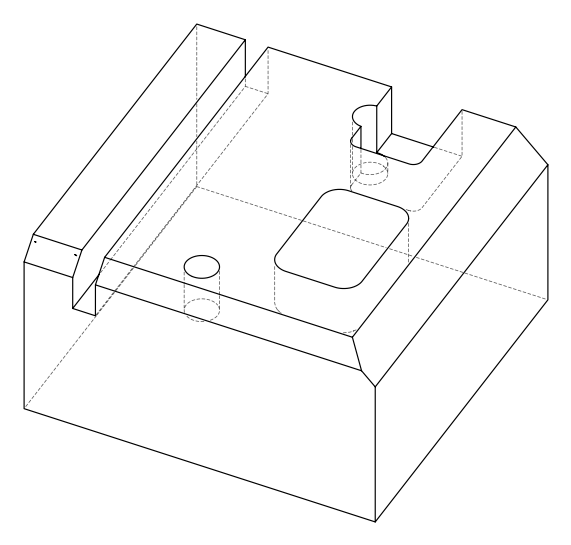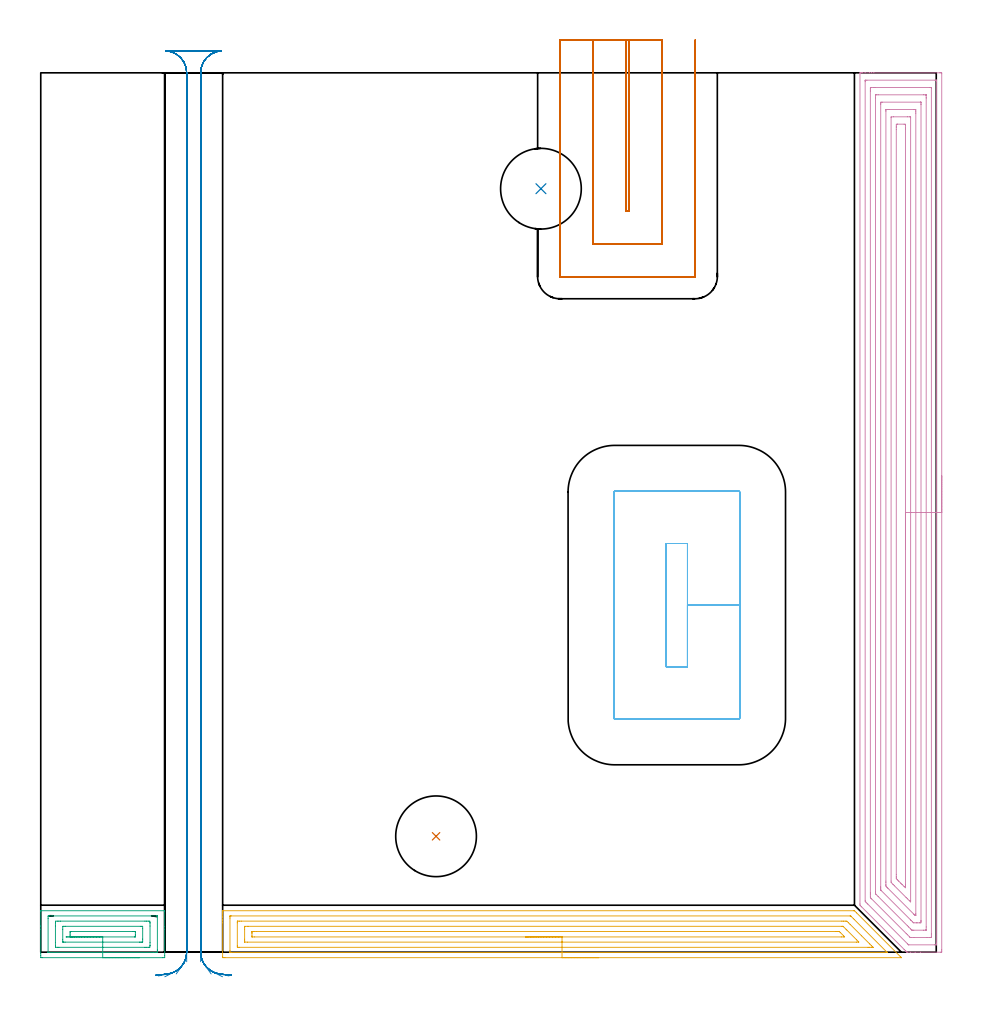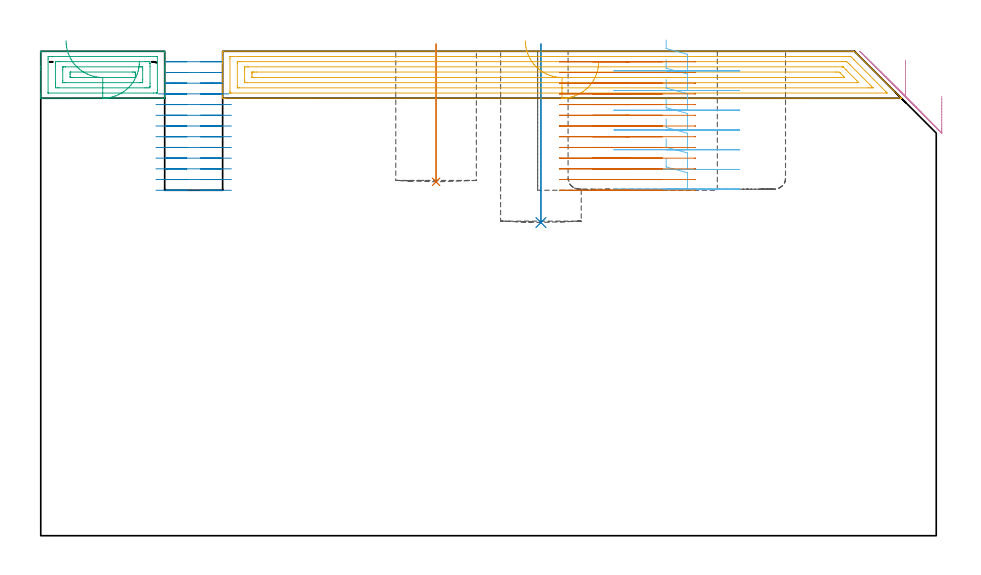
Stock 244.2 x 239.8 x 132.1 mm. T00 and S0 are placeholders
(PLAN: 8 operations, 3 tool changes, 56.5 min)
(1 INDEXABLE_INSERT_DRILL_BLIND_HOLE_FROM_SOLID | STEP1POCKET | NXT0302_015 | 0.15 min | 13427 mm3)
(2 INDEXABLE_INSERT_DRILL_BLIND_HOLE_FROM_SOLID_1 | STEP1POCKET_1 | NXT0302_015 | 0.2 min | 17644 mm3)
(3 AREA_MILL | FG_CHAMFER_SURFACE | UGT0205_001 | 1.59 min | 3324 mm3)
(4 AREA_MILL_1 | FG_CHAMFER_SURFACE_1 | UGT0205_001 | 15.52 min | 59625 mm3)
(5 AREA_MILL_2 | FG_CHAMFER_SURFACE_2 | UGT0205_001 | 7.4 min | 14925 mm3)
(6 MILL_RECTANGULAR_POCKET | POCKET_RECTANGULAR_STRAIGHT | NXT0201_007 | Follow Part, ap 6.25, ae 75% | 4.94 min | 188423 mm3)
(7 MILL_SLOT | SLOT_PARTIAL_RECTANGULAR | NXT0201_011 | Follow Part, ap 3, ae 75% | 12.63 min | 105868 mm3)
(8 MILL_RECTANGULAR_SLOT | SLOT_RECTANGULAR | NXT0201_011 | Follow Part, ap 3, ae 75% | 14.07 min | 142607 mm3)
(TOOL NXT0302_015 | Index. Insert Drill 22mm [880-D2200L25-03] | D22 PA176 FL66 Z2)
(TOOL UGT0205_001 | Chamfer Mill 20 x 3 x 45 deg. | D20 FL50 Z2)
(TOOL NXT0201_007 | ENDMILL 25mm [R216.25-25050GCK54P 1620] | D25 R3 FL54 Z5)
(TOOL NXT0201_011 | ENDMILL 12mm [2P460-1200-NA 1630] | D12 FL38 Z6)
(OP 1 INDEXABLE_INSERT_DRILL_BLIND_HOLE_FROM_SOLID)
G17 G21 G94 G90
T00 M6
G54
G17 G0 G90 X107.8 Y31.6 S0 M3
G43 Z142.1 H1
G94 G81 G98 Z96.5 F250. R134.1
G80
M5
M2
(OP 2 INDEXABLE_INSERT_DRILL_BLIND_HOLE_FROM_SOLID_1)
G17 G21 G94 G90
T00 M6
G54
G17 G0 G90 X136.4 Y208.2 S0 M3
G43 Z142.1 H1
G94 G81 G98 Z85.4 F250. R134.1
G80
M5
M2
(OP 3 AREA_MILL)
G17 G21 G94 G90
T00 M6
G54
G17 G0 G90 X26.9 Y-1.5 S1061 M3
G43 Z142.1 H0
Z129.3
G94 G1 X26.862 Z128.429 F250.
X26.748 Z127.564
X26.559 Z126.712
X26.297 Z125.88
X25.963 Z125.074
X25.56 Z124.3
X25.092 Z123.564
X24.56 Z122.872
X23.971 Z122.229
X23.328 Z121.64
X22.636 Z121.109
X21.9 Z120.64
X21.126 Z120.237
X20.32 Z119.903
X19.488 Z119.641
X18.636 Z119.452
X17.772 Z119.338
X16.9 Z119.3
X0.512 Y-1.499 Z119.301
X0.006 Y-1.491 Z119.305
X0.002 Y-1.413 Z119.383
X0.001 Y-0.899 Z119.897
X0. Y-0.383 Z120.413
Y6.238 Z127.032
Y6.99 Z127.789
Y7.13 Z127.928
Y11.112 Z131.91
X0.007 Y11.278 Z132.072
X0.01 Y11.296 Z132.09
X0.07 Y11.3 Z132.1
X33.73
X33.79 Y11.296 Z132.09
X33.793 Y11.278 Z132.072
X33.8 Y11.111 Z131.909
Y6.99 Z127.789
Y6.238 Z127.032
Y-0.899 Z119.897
X33.798 Y-1.413 Z119.383
X33.794 Y-1.491 Z119.305
X33.288 Y-1.5 Z119.3
X16.9
Y-0.086 Z120.714
X2.206 Y-0.085 Z120.715
X2.049 Y-0.081 Z120.719
X2.011 Y-0.079 Z120.721
X2.007 Y-0.071 Z120.729
X2.003 Y-0.047 Z120.753
X2.001 Y-0.007 Z120.793
Y9.2 Z130.
X2.008 Y9.807 Z130.607
X2.01 Y9.872 Z130.672
X2.128 Y9.88 Z130.68
X2.207 Y9.884 Z130.684
X2.284 Y9.885 Z130.685
X3.092 Y9.886 Z130.686
X31.594 Y9.885 Z130.685
X31.75 Y9.881 Z130.681
X31.789 Y9.879 Z130.679
X31.793 Y9.871 Z130.671
X31.797 Y9.848 Z130.648
X31.799 Y9.807 Z130.607
Y0.6 Z121.4
X31.792 Y-0.007 Z120.793
X31.79 Y-0.072 Z120.728
X31.672 Y-0.08 Z120.72
X31.593 Y-0.084 Z120.716
X31.516 Y-0.085 Z120.715
X30.709 Y-0.086 Z120.714
X16.9
Y1.329 Z122.129
X4.942
X4.499 Y1.331 Z122.131
X4.056 Y1.336 Z122.136
X4.007 Y1.778 Z122.578
X4.002 Y1.831 Z122.631
X4. Y2.67 Z123.47
Y7.186 Z127.986
X4.003 Y8.022 Z128.822
X4.005 Y8.074 Z128.874
X4.056 Y8.464 Z129.264
X4.499 Y8.468 Z129.268
X4.942 Y8.47 Z129.27
X5.382 Y8.471 Z129.271
X28.413
X28.858
X29.301 Y8.469 Z129.269
X29.744 Y8.464 Z129.264
X29.793 Y8.022 Z128.822
X29.798 Y7.969 Z128.769
X29.8 Y7.13 Z127.93
Y2.614 Z123.414
X29.797 Y1.778 Z122.578
X29.795 Y1.726 Z122.526
X29.744 Y1.336 Z122.136
X29.301 Y1.331 Z122.131
X28.858 Y1.329 Z122.129
X28.418
X16.9
Y2.743 Z123.543
X6.641
X6.28 Y2.745 Z123.545
X6.099 Y2.747 Z123.547
X6.018 Y2.749 Z123.549
X6.01 Y2.809 Z123.609
X6.001 Y3.387 Z124.187
Y6.238 Z127.038
X6.005 Y6.951 Z127.751
X6.012 Y7.05 Z127.85
X6.104 Y7.052 Z127.852
X6.307 Y7.055 Z127.855
X6.713 Y7.057 Z127.857
X6.786
X27.16
X27.52 Y7.055 Z127.855
X27.701 Y7.053 Z127.853
X27.782 Y7.05 Z127.85
X27.79 Y6.991 Z127.791
X27.799 Y6.413 Z127.213
Y3.562 Z124.362
X27.795 Y2.849 Z123.649
X27.789 Y2.75 Z123.55
X27.697 Y2.747 Z123.547
X27.493 Y2.745 Z123.545
X27.087 Y2.743 Z123.543
X27.014
X16.9
Y4.157 Z124.957
X8.78
X8.485 Y4.158 Z124.958
X8.19 Y4.163 Z124.963
X8.01 Y4.168 Z124.968
X8.005 Y4.291 Z125.091
X8.002 Y4.454 Z125.254
X8. Y4.942 Z125.742
X8.004 Y5.346 Z126.146
X8.01 Y5.589 Z126.389
X8.022 Y5.636 Z126.436
X8.092 Y5.64 Z126.44
X8.191 Y5.642 Z126.442
X25.021 Y5.643 Z126.443
X25.315 Y5.642 Z126.442
X25.61 Y5.637 Z126.437
X25.79 Y5.632 Z126.432
X25.795 Y5.509 Z126.309
X25.799 Y5.346 Z126.146
X25.8 Y4.858 Z125.658
X25.796 Y4.454 Z125.254
X25.79 Y4.211 Z125.011
X25.779 Y4.164 Z124.964
X25.708 Y4.16 Z124.96
X25.609 Y4.158 Z124.958
X16.9 Y4.157 Z124.957
X16.028 Z124.995
X15.164 Z125.109
X14.312 Z125.298
X13.48 Z125.56
X12.674 Z125.894
X11.9 Z126.297
X11.164 Z126.765
X10.472 Z127.296
X9.829 Z127.886
X9.24 Z128.529
X8.708 Z129.221
X8.24 Z129.957
X7.837 Z130.731
X7.503 Z131.537
X7.241 Z132.369
X7.052 Z133.22
X6.938 Z134.085
X6.9 Z134.957
G0 Z142.1
M5
M2
(OP 4 AREA_MILL_1)
G17 G21 G94 G90
T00 M6
G54
G17 G0 G90 X245.7 Y129.9 S1061 M3
G43 Z142.1 H0
Z119.8
G94 G1 Y129.862 Z118.928 F250.
Y129.748 Z118.064
Y129.559 Z117.212
Y129.297 Z116.38
Y128.963 Z115.574
Y128.56 Z114.8
Y128.092 Z114.064
Y127.56 Z113.372
Y126.971 Z112.729
Y126.328 Z112.14
Y125.636 Z111.609
Y124.9 Z111.14
Y124.126 Z110.737
Y123.32 Z110.403
Y122.488 Z110.141
Y121.636 Z109.952
Y120.772 Z109.838
Y119.9 Z109.8
Y0.62
X245.696 Y0.243 Z109.802
X245.692 Y0.01 Z109.806
X245.455 Y0. Z110.043
X239.867 Z115.628
X238.438 Z117.059
X237.208 Z118.286
X236.322 Z119.176
X236.209 Y0.002 Z119.288
X236.175 Y0.024 Z119.324
X235.882 Y0.318 Z119.618
X235.879 Y0.321 Z119.621
X235.436 Y0.762 Z120.061
X223.833 Y12.367 Z131.667
X223.552 Y12.647 Z131.945
X223.405 Y12.796 Z132.09
X223.4 Y13.129 Z132.1
Y239.627
X223.403 Y239.791 Z132.088
X223.428 Y239.8 Z132.062
X223.8 Z131.699
X224.116 Z131.384
X224.803 Z130.692
X226.032 Z129.465
X226.575 Z128.919
X227.19 Z128.306
X245.183 Z110.314
X245.457 Y239.798 Z110.041
X245.692 Y239.79 Z109.806
X245.699 Y239.553 Z109.799
X245.7 Y119.9 Z109.8
X244.286 Z111.214
Y2.418
X244.284 Y2.186 Z111.216
X244.282 Y2.076 Z111.218
X244.279 Y2.025 Z111.221
X244.269 Y2.01 Z111.231
X244.218 Y2.007 Z111.282
X243.814 Y2.001 Z111.686
X236.725 Z118.775
X236.676 Y2.006 Z118.824
X236.653 Y2.01 Z118.847
X236.555 Y2.101 Z118.945
X236.401 Y2.25 Z119.099
X236.322 Y2.327 Z119.178
X225.521 Y13.129 Z129.979
X225.351 Y13.301 Z130.149
X225.004 Y13.658 Z130.496
X224.821 Y13.851 Z130.679
X224.814 Y14.022 Z130.686
Y237.382
X224.816 Y237.614 Z130.684
X224.818 Y237.723 Z130.682
X224.821 Y237.775 Z130.679
X224.831 Y237.79 Z130.669
X224.882 Y237.793 Z130.618
X225.286 Y237.799 Z130.214
X243.894 Y237.8 Z111.606
X244.15 Y237.797 Z111.35
X244.262 Y237.793 Z111.238
X244.279 Y237.79 Z111.221
X244.281 Y237.773 Z111.219
X244.284 Y237.721 Z111.216
X244.285 Y237.616 Z111.215
X244.286 Y237.405 Z111.214
Y119.9
X242.871 Z112.629
Y5.087
X242.87 Y4.739 Z112.63
X242.866 Y4.194 Z112.634
X242.865 Y4.028 Z112.635
X242.708 Y4.009 Z112.792
X242.525 Y4.005 Z112.975
X241.831 Y4. Z113.669
X241.639 Z113.861
X238.094 Z117.406
X237.4 Y4.001 Z118.1
X237.208 Y4.004 Z118.292
X237.145 Y4.008 Z118.355
X237.098 Y4.014 Z118.402
X237.06 Y4.048 Z118.44
X236.907 Y4.194 Z118.593
X236.322 Y4.777 Z119.178
X236.012 Y5.087 Z119.488
X226.575 Y14.525 Z128.925
X226.381 Y14.721 Z129.119
X226.285 Y14.822 Z129.215
X226.239 Y14.872 Z129.261
X226.235 Y14.916 Z129.265
X226.231 Y15.262 Z129.269
X226.229 Y15.809 Z129.271
X226.228 Y16.158 Z129.272
X226.229 Y234.713 Z129.271
X226.23 Y235.061 Z129.27
X226.233 Y235.606 Z129.267
X226.235 Y235.772 Z129.265
X226.392 Y235.791 Z129.108
X226.575 Y235.795 Z128.925
X227.269 Y235.8 Z128.231
X227.461 Z128.039
X242.333 Z113.167
X242.525 Y235.798 Z112.975
X242.717 Y235.795 Z112.783
X242.844 Y235.79 Z112.656
X242.865 Y235.781 Z112.635
X242.867 Y235.764 Z112.633
X242.869 Y235.723 Z112.631
X242.871 Y235.606 Z112.629
Y119.9
X241.457 Z114.043
Y6.874
X241.455 Y6.166 Z114.045
X241.453 Y6.063 Z114.047
X241.45 Y6.01 Z114.05
X241.403 Y6.008 Z114.097
X241.186 Y6.004 Z114.314
X240.753 Y6. Z114.747
X238.075 Z117.425
X237.642 Y6.008 Z117.858
X237.589 Y6.01 Z117.911
X237.527 Y6.033 Z117.973
X237.387 Y6.169 Z118.113
X237.208 Y6.343 Z118.292
X236.674 Y6.874 Z118.826
X236.322 Y7.226 Z119.178
X228.347 Y15.202 Z127.153
X227.745 Y15.809 Z127.755
X227.658 Y15.902 Z127.842
X227.65 Y15.988 Z127.85
X227.647 Y16.164 Z127.853
X227.643 Y16.519 Z127.857
Y232.926
X227.645 Y233.634 Z127.855
X227.647 Y233.737 Z127.853
X227.65 Y233.79 Z127.85
X227.697 Y233.792 Z127.803
X227.914 Y233.796 Z127.586
X228.347 Y233.8 Z127.153
X240.772 Z114.728
X241.192 Y233.796 Z114.308
X241.401 Y233.792 Z114.099
X241.448 Y233.79 Z114.052
X241.451 Y233.755 Z114.049
X241.453 Y233.693 Z114.047
X241.457 Y233.109 Z114.043
Y232.926
Y119.9
X240.043 Z115.457
X240.042 Y8.661 Z115.458
X240.041 Y8.486 Z115.459
X240.036 Y8.306 Z115.464
X240.024 Y8.01 Z115.476
X239.867 Y8.006 Z115.633
X239.635 Y8.001 Z115.865
X238.981 Y8. Z116.519
X238.749 Y8.001 Z116.751
X238.094 Y8.008 Z117.406
X238.003 Y8.01 Z117.497
X237.909 Y8.099 Z117.591
X237.719 Y8.284 Z117.781
X237.337 Y8.661 Z118.163
X237.208 Y8.79 Z118.292
X229.233 Y16.766 Z126.267
X229.133 Y16.873 Z126.367
X229.084 Y16.926 Z126.416
X229.064 Y16.964 Z126.436
X229.062 Y17.062 Z126.438
X229.058 Y17.418 Z126.442
X229.057 Y17.596 Z126.443
Y17.774
X229.058 Y231.139 Z126.442
X229.059 Y231.314 Z126.441
X229.064 Y231.494 Z126.436
X229.076 Y231.79 Z126.424
X229.233 Y231.794 Z126.267
X229.465 Y231.799 Z126.035
X239.867 Y231.8 Z115.633
X239.96 Y231.799 Z115.54
X240.018 Y231.798 Z115.482
X240.033 Y231.795 Z115.467
X240.035 Y231.792 Z115.465
X240.038 Y231.774 Z115.462
X240.041 Y231.673 Z115.459
X240.043 Y231.317 Z115.457
Y231.139
Y119.9
X238.629 Z116.871
X238.628 Y10.448 Z116.872
X238.626 Y10.179 Z116.874
X238.624 Y10.045 Z116.876
X238.622 Y10.018 Z116.878
X238.601 Y10.01 Z116.899
X238.536 Y10.003 Z116.964
X238.484 Y10.006 Z117.016
X238.458 Y10.01 Z117.042
X238.374 Y10.085 Z117.126
X238.189 Y10.262 Z117.311
X238.094 Y10.354 Z117.406
X231.006 Y17.443 Z124.494
X230.854 Y17.596 Z124.646
X230.699 Y17.761 Z124.801
X230.478 Y18.005 Z125.022
X230.475 Y18.131 Z125.025
X230.473 Y18.49 Z125.027
X230.471 Y19.028 Z125.029
Y19.383
X230.472 Y229.352 Z125.028
X230.473 Y229.621 Z125.027
X230.476 Y229.755 Z125.024
X230.478 Y229.782 Z125.022
X230.499 Y229.79 Z125.001
X230.565 Y229.796 Z124.935
X231.006 Y229.799 Z124.494
X231.447 Y229.8 Z124.053
X238.094 Y229.799 Z117.406
X238.54 Y229.796 Z116.96
X238.614 Y229.79 Z116.886
X238.622 Y229.713 Z116.878
X238.625 Y229.352 Z116.875
X238.628 Y228.813 Z116.872
X238.629 Y119.9 Z116.871
X237.215 Z118.285
Y14.016
X237.208 Y13.701 Z118.292
X236.878 Y14.022 Z118.622
X236.322 Y14.575 Z119.178
X235.981 Y14.916 Z119.519
X232.778 Y18.12 Z122.722
X232.41 Y18.49 Z123.09
X231.892 Y19.018 Z123.608
X231.885 Y19.389 Z123.615
Y227.571
X231.892 Y227.79 Z123.608
X232.546 Y227.799 Z122.954
X236.322 Y227.8 Z119.178
X236.978 Y227.797 Z118.522
X237.208 Y227.79 Z118.292
X237.215 Y227.558 Z118.285
Y119.9
X235.8 Z119.7
Y18.49
X235.799 Y18.123 Z119.701
X235.795 Y17.596 Z119.705
X235.794 Y17.572 Z119.706
X235.759 Y17.596 Z119.741
X235.436 Y17.913 Z120.064
X234.857 Y18.49 Z120.643
X234.55 Y18.797 Z120.95
X233.964 Y19.383 Z121.536
X233.664 Y19.687 Z121.836
X233.372 Y19.986 Z122.128
X233.306 Y20.061 Z122.194
X233.303 Y20.154 Z122.197
X233.302 Y20.276 Z122.198
X233.3 Y20.644 Z122.2
Y21.17
Y224.358
Y224.884
X233.302 Y225.249 Z122.198
X233.307 Y225.778 Z122.193
X233.643 Y225.799 Z121.857
X233.664 Z121.836
X235.436 Z120.064
X235.793 Y225.778 Z119.707
X235.797 Y225.414 Z119.703
X235.8 Y224.884 Z119.7
Y224.517
Y119.9
Y119.028 Z119.738
Y118.164 Z119.851
Y117.312 Z120.04
Y116.48 Z120.303
Y115.674 Z120.636
Y114.9 Z121.039
Y114.164 Z121.508
Y113.472 Z122.039
Y112.829 Z122.628
Y112.24 Z123.272
Y111.708 Z123.964
Y111.24 Z124.7
Y110.837 Z125.473
Y110.503 Z126.279
Y110.241 Z127.111
Y110.052 Z127.963
Y109.938 Z128.828
Y109.9 Z129.7
G0 Z142.1
M5
M2
(OP 5 AREA_MILL_2)
G17 G21 G94 G90
T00 M6
G54
G17 G0 G90 X152.15 Y-1.5 S1061 M3
G43 Z142.1 H0
Z129.3
G94 G1 X152.112 Z128.428 F250.
X151.998 Z127.564
X151.809 Z126.712
X151.547 Z125.88
X151.213 Z125.074
X150.81 Z124.3
X150.342 Z123.564
X149.81 Z122.872
X149.221 Z122.229
X148.578 Z121.64
X147.886 Z121.109
X147.15 Z120.64
X146.376 Z120.237
X145.57 Z119.903
X144.738 Z119.641
X143.887 Z119.452
X143.022 Z119.338
X142.15 Z119.3
X50.208
X49.914 Y-1.497 Z119.302
X49.61 Y-1.492 Z119.306
X49.6 Y-1.183 Z119.614
Y8.022 Z128.817
Y8.591 Z129.388
Y8.915 Z129.711
Y9.483 Z130.28
Y9.807 Z130.602
Y10.453 Z131.253
Y10.864 Z131.664
X49.607 Y11.246 Z132.038
X49.61 Y11.297 Z132.088
X49.762 Y11.3 Z132.1
X221.595
X221.898 Y11.296 Z132.092
X221.906
X222.488 Y10.713 Z131.512
X234.39 Y-1.189 Z119.61
X234.547 Y-1.345 Z119.452
X234.687 Y-1.488 Z119.31
X234.688 Y-1.496 Z119.302
X234.687 Y-1.499 Z119.299
X234.596 Y-1.5 Z119.3
X142.15
Y-0.086 Z120.714
X51.914 Y-0.085 Z120.715
X51.757 Y-0.082 Z120.718
X51.652 Y-0.079 Z120.721
X51.609 Y-0.074 Z120.727
X51.607 Y-0.062 Z120.738
X51.604 Y-0.007 Z120.793
X51.6 Y0.386 Z121.186
Y9.307 Z130.107
X51.604 Y9.807 Z130.607
X51.606 Y9.855 Z130.655
X51.609 Y9.874 Z130.674
X51.678 Y9.879 Z130.679
X51.835 Y9.884 Z130.684
X51.915 Y9.885 Z130.685
X220.702
X220.781 Y9.883 Z130.683
X220.833 Y9.88 Z130.68
X220.863 Y9.876 Z130.676
X220.878 Y9.864 Z130.664
X220.94 Y9.807 Z130.607
X221.595 Y9.155 Z129.955
X221.836 Y8.915 Z129.715
X230.521 Y0.228 Z121.028
X230.75 Y-0.007 Z120.793
X230.817 Y-0.079 Z120.721
X230.679 Y-0.083 Z120.717
X230.6 Y-0.085 Z120.715
X142.15 Y-0.086 Z120.714
Y1.328 Z122.128
X54.227 Y1.329 Z122.129
X53.779 Y1.331 Z122.131
X53.63 Y1.334 Z122.134
X53.613 Y1.335 Z122.135
X53.608 Y1.385 Z122.185
X53.603 Y1.48 Z122.28
X53.601 Y1.599 Z122.399
X53.6 Y1.777 Z122.577
X53.601 Y8.022 Z128.822
X53.602 Y8.199 Z128.999
X53.61 Y8.379 Z129.179
X53.619 Y8.465 Z129.265
X53.667 Y8.467 Z129.267
X53.779 Y8.469 Z129.269
X54.222 Y8.471 Z129.271
X54.671
X218.468
X218.917
X219.363 Y8.469 Z129.269
X219.81 Y8.464 Z129.264
X220.267 Y8.022 Z128.822
X220.702 Y7.597 Z128.397
X223.827 Y4.474 Z125.274
X226.058 Y2.243 Z123.043
X226.523 Y1.777 Z122.577
X226.951 Y1.346 Z122.146
X226.955 Y1.334 Z122.134
X226.951 Y1.333 Z122.133
X226.506 Y1.33 Z122.13
X226.058 Y1.329 Z122.129
X225.615 Y1.328 Z122.128
X142.15
Y2.743 Z123.543
X56.383
X55.632 Y2.748 Z123.548
X55.616 Y2.749 Z123.549
X55.61 Y2.761 Z123.561
X55.605 Y2.811 Z123.611
X55.602 Y2.913 Z123.713
X55.6 Y3.117 Z123.917
Y3.526 Z124.326
Y6.202 Z127.002
X55.601 Y6.666 Z127.466
X55.602 Y6.88 Z127.68
X55.606 Y6.987 Z127.787
X55.61 Y7.039 Z127.839
X55.617 Y7.051 Z127.851
X55.642 Y7.052 Z127.852
X56.457 Y7.057 Z127.857
X56.53
X218.507
X218.712 Y7.055 Z127.855
X218.762 Y7.053 Z127.853
X218.784 Y7.051 Z127.851
X218.81 Y7.029 Z127.829
X218.917 Y6.931 Z127.731
X219.613 Y6.238 Z127.038
X219.81 Y6.042 Z126.842
X222.488 Y3.363 Z124.163
X223.026 Y2.816 Z123.616
X223.082 Y2.758 Z123.558
X223.028 Y2.75 Z123.55
X222.414 Y2.743 Z123.543
X142.15
Y4.157 Z124.957
X58.242 Y4.158 Z124.958
X57.642 Y4.161 Z124.961
X57.618 Y4.164 Z124.964
X57.61 Y4.169 Z124.969
X57.603 Y4.2 Z125.
X57.601 Y4.454 Z125.254
X57.6 Y5.095 Z125.895
Y5.346 Z126.146
X57.602 Y5.506 Z126.306
X57.605 Y5.586 Z126.386
X57.61 Y5.625 Z126.425
X57.615 Y5.636 Z126.436
X57.648 Y5.637 Z126.437
X57.946 Y5.642 Z126.442
X58.242 Y5.643 Z126.443
X58.837
X216.835 Y5.642 Z126.442
X217.132 Y5.641 Z126.441
X217.734 Y5.636 Z126.436
X218.024 Y5.376 Z126.176
X218.055 Y5.346 Z126.146
X218.917 Y4.484 Z125.284
X218.945 Y4.454 Z125.254
X219.207 Y4.164 Z124.964
X218.917 Y4.161 Z124.961
X218.321 Y4.158 Z124.958
X142.15 Y4.157 Z124.957
X141.278 Z124.995
X140.414 Z125.109
X139.562 Z125.298
X138.73 Z125.56
X137.924 Z125.894
X137.15 Z126.297
X136.414 Z126.765
X135.722 Z127.296
X135.079 Z127.886
X134.49 Z128.529
X133.959 Z129.221
X133.49 Z129.957
X133.087 Z130.731
X132.753 Z131.537
X132.491 Z132.369
X132.302 Z133.22
X132.188 Z134.085
X132.15 Z134.957
G0 Z142.1
M5
M2
(OP 6 MILL_RECTANGULAR_POCKET)
G17 G21 G94 G90
T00 M6
G54
G17 G0 G90 X170.55 Y86.53 S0 M3
G43 Z142.17 H1
Z135.17
G94 G1 Y77.85 Z132.844 F250.
X176.35 Z131.29
Y94.65 Z126.789
Y111.45 F500.
X170.55
Y77.85
X176.35
Y94.65
X190.6
Y125.5
G3 X190.4 Y125.7 R0.2
G1 X156.5
G3 X156.3 Y125.5 R0.2
G1 Y63.8
G3 X156.5 Y63.6 R0.2
G1 X190.4
G3 X190.6 Y63.8 R0.2
G1 Y94.65
Y95.65
G0 X170.55 Y86.53 Z129.789
G1 Y77.85 Z127.463 F250.
X176.35 Z125.909
Y94.65 Z121.407
Y111.45 F500.
X170.55
Y77.85
X176.35
Y94.65
X190.6
Y125.5
G3 X190.4 Y125.7 R0.2
G1 X156.5
G3 X156.3 Y125.5 R0.2
G1 Y63.8
G3 X156.5 Y63.6 R0.2
G1 X190.4
G3 X190.6 Y63.8 R0.2
G1 Y94.65
Y95.65
G0 X170.55 Y86.53 Z124.407
G1 Y77.85 Z122.081 F250.
X176.35 Z120.527
Y94.65 Z116.026
Y111.45 F500.
X170.55
Y77.85
X176.35
Y94.65
X190.6
Y125.5
G3 X190.4 Y125.7 R0.2
G1 X156.5
G3 X156.3 Y125.5 R0.2
G1 Y63.8
G3 X156.5 Y63.6 R0.2
G1 X190.4
G3 X190.6 Y63.8 R0.2
G1 Y94.65
Y95.65
G0 X170.55 Y86.53 Z119.026
G1 Y77.85 Z116.7 F250.
X176.35 Z115.146
Y94.65 Z110.644
Y111.45 F500.
X170.55
Y77.85
X176.35
Y94.65
X190.6
Y125.5
G3 X190.4 Y125.7 R0.2
G1 X156.5
G3 X156.3 Y125.5 R0.2
G1 Y63.8
G3 X156.5 Y63.6 R0.2
G1 X190.4
G3 X190.6 Y63.8 R0.2
G1 Y94.65
Y95.65
G0 X170.55 Y86.53 Z113.644
G1 Y77.85 Z111.319 F250.
X176.35 Z109.764
Y94.65 Z105.263
Y111.45 F500.
X170.55
Y77.85
X176.35
Y94.65
X190.6
Y125.5
G3 X190.4 Y125.7 R0.2
G1 X156.5
G3 X156.3 Y125.5 R0.2
G1 Y63.8
G3 X156.5 Y63.6 R0.2
G1 X190.4
G3 X190.6 Y63.8 R0.2
G1 Y94.65
Y95.65
G0 X170.55 Y86.53 Z108.263
G1 Y77.85 Z105.937 F250.
X176.35 Z104.383
Y94.65 Z99.881
Y111.45 F500.
X170.55
Y77.85
X176.35
Y94.65
X190.6
Y125.5
G3 X190.4 Y125.7 R0.2
G1 X156.5
G3 X156.3 Y125.5 R0.2
G1 Y63.8
G3 X156.5 Y63.6 R0.2
G1 X190.4
G3 X190.6 Y63.8 R0.2
G1 Y94.65
Y95.65
G0 X170.55 Y86.53 Z102.881
G1 Y77.85 Z100.556 F250.
X176.35 Z99.002
Y94.65 Z94.5
Y111.45 F500.
X170.55
Y77.85
X176.35
Y94.65
X190.6
Y125.5
G3 X190.4 Y125.7 R0.2
G1 X156.5
G3 X156.3 Y125.5 R0.2
G1 Y63.8
G3 X156.5 Y63.6 R0.2
G1 X190.4
G3 X190.6 Y63.8 R0.2
G1 Y94.65
Y95.65
G0 Z142.17
M5
M2
(OP 7 MILL_SLOT)
G17 G21 G94 G90
T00 M6
G54
G17 G0 G90 X159.5 Y248.8 S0 M3
G43 Z142.17 H1
Z129.249
G94 G1 Y245.8 F250.
Y202.2 F500.
X160.5
Y245.8
Y248.8 F250.
X150.5
Y245.8
Y193.2 F500.
X169.5
Y245.8
Y248.8 F250.
X141.5
Y245.8
Y184.3 F500.
X141.505 Y184.245
X141.545 Y184.205
X141.6 Y184.2
X178.4
X178.455 Y184.205
X178.495 Y184.245
X178.5 Y184.3
Y245.8
Y248.8 F250.
G0 X159.5 Z126.328
G1 Y245.8
Y202.2 F500.
X160.5
Y245.8
Y248.8 F250.
X150.5
Y245.8
Y193.2 F500.
X169.5
Y245.8
Y248.8 F250.
X141.5
Y245.8
Y184.3 F500.
X141.505 Y184.245
X141.545 Y184.205
X141.6 Y184.2
X178.4
X178.455 Y184.205
X178.495 Y184.245
X178.5 Y184.3
Y245.8
Y248.8 F250.
G0 X159.5 Z123.408
G1 Y245.8
Y202.2 F500.
X160.5
Y245.8
Y248.8 F250.
X150.5
Y245.8
Y193.2 F500.
X169.5
Y245.8
Y248.8 F250.
X141.5
Y245.8
Y184.3 F500.
X141.505 Y184.245
X141.545 Y184.205
X141.6 Y184.2
X178.4
X178.455 Y184.205
X178.495 Y184.245
X178.5 Y184.3
Y245.8
Y248.8 F250.
G0 X159.5 Z120.487
G1 Y245.8
Y202.2 F500.
X160.5
Y245.8
Y248.8 F250.
X150.5
Y245.8
Y193.2 F500.
X169.5
Y245.8
Y248.8 F250.
X141.5
Y245.8
Y184.3 F500.
X141.505 Y184.245
X141.545 Y184.205
X141.6 Y184.2
X178.4
X178.455 Y184.205
X178.495 Y184.245
X178.5 Y184.3
Y245.8
Y248.8 F250.
G0 X159.5 Z117.566
G1 Y245.8
Y202.2 F500.
X160.5
Y245.8
Y248.8 F250.
X150.5
Y245.8
Y193.2 F500.
X169.5
Y245.8
Y248.8 F250.
X141.5
Y245.8
Y184.3 F500.
X141.505 Y184.245
X141.545 Y184.205
X141.6 Y184.2
X178.4
X178.455 Y184.205
X178.495 Y184.245
X178.5 Y184.3
Y245.8
Y248.8 F250.
G0 X159.5 Z114.645
G1 Y245.8
Y202.2 F500.
X160.5
Y245.8
Y248.8 F250.
X150.5
Y245.8
Y193.2 F500.
X169.5
Y245.8
Y248.8 F250.
X141.5
Y245.8
Y184.3 F500.
X141.505 Y184.245
X141.545 Y184.205
X141.6 Y184.2
X178.4
X178.455 Y184.205
X178.495 Y184.245
X178.5 Y184.3
Y245.8
Y248.8 F250.
G0 X159.5 Z111.725
G1 Y245.8
Y202.2 F500.
X160.5
Y245.8
Y248.8 F250.
X150.5
Y245.8
Y193.2 F500.
X169.5
Y245.8
Y248.8 F250.
X141.5
Y245.8
Y184.3 F500.
X141.505 Y184.245
X141.545 Y184.205
X141.6 Y184.2
X178.4
X178.455 Y184.205
X178.495 Y184.245
X178.5 Y184.3
Y245.8
Y248.8 F250.
G0 X159.5 Z108.804
G1 Y245.8
Y202.2 F500.
X160.5
Y245.8
Y248.8 F250.
X150.5
Y245.8
Y193.2 F500.
X169.5
Y245.8
Y248.8 F250.
X141.5
Y245.8
Y184.3 F500.
X141.505 Y184.245
X141.545 Y184.205
X141.6 Y184.2
X178.4
X178.455 Y184.205
X178.495 Y184.245
X178.5 Y184.3
Y245.8
Y248.8 F250.
G0 X159.5 Z105.883
G1 Y245.8
Y202.2 F500.
X160.5
Y245.8
Y248.8 F250.
X150.5
Y245.8
Y193.2 F500.
X169.5
Y245.8
Y248.8 F250.
X141.5
Y245.8
Y184.3 F500.
X141.505 Y184.245
X141.545 Y184.205
X141.6 Y184.2
X178.4
X178.455 Y184.205
X178.495 Y184.245
X178.5 Y184.3
Y245.8
Y248.8 F250.
G0 X159.5 Z102.962
G1 Y245.8
Y202.2 F500.
X160.5
Y245.8
Y248.8 F250.
X150.5
Y245.8
Y193.2 F500.
X169.5
Y245.8
Y248.8 F250.
X141.5
Y245.8
Y184.3 F500.
X141.505 Y184.245
X141.545 Y184.205
X141.6 Y184.2
X178.4
X178.455 Y184.205
X178.495 Y184.245
X178.5 Y184.3
Y245.8
Y248.8 F250.
G0 X159.5 Z100.042
G1 Y245.8
Y202.2 F500.
X160.5
Y245.8
Y248.8 F250.
X150.5
Y245.8
Y193.2 F500.
X169.5
Y245.8
Y248.8 F250.
X141.5
Y245.8
Y184.3 F500.
X141.505 Y184.245
X141.545 Y184.205
X141.6 Y184.2
X178.4
X178.455 Y184.205
X178.495 Y184.245
X178.5 Y184.3
Y245.8
Y248.8 F250.
G0 X159.5 Z97.121
G1 Y245.8
Y202.2 F500.
X160.5
Y245.8
Y248.8 F250.
X150.5
Y245.8
Y193.2 F500.
X169.5
Y245.8
Y248.8 F250.
X141.5
Y245.8
Y184.3 F500.
X141.505 Y184.245
X141.545 Y184.205
X141.6 Y184.2
X178.4
X178.455 Y184.205
X178.495 Y184.245
X178.5 Y184.3
Y245.8
Y248.8 F250.
G0 X159.5 Z94.2
G1 Y245.8
Y202.2 F500.
X160.5
Y245.8
Y248.8 F250.
X150.5
Y245.8
Y193.2 F500.
X169.5
Y245.8
Y248.8 F250.
X141.5
Y245.8
Y184.3 F500.
X141.505 Y184.245
X141.545 Y184.205
X141.6 Y184.2
X178.4
X178.455 Y184.205
X178.495 Y184.245
X178.5 Y184.3
Y245.8
Y248.8 F250.
G0 Z142.17
M5
M2
(OP 8 MILL_RECTANGULAR_SLOT)
G17 G21 G94 G90
T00 M6
G54
G17 G0 G90 X43.6 Y-2.601 S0 M3
G43 Z142.17 H1
Z129.249
G94 G1 Y0.399 F250.
Y239.8 F500.
G2 X49.254 Y245.79 R6.
G1 Y245.8
X34.146
Y245.79
G2 X39.8 Y239.8 R6.
G1 Y0.399
Y-2.601 F250.
G0 Z142.17
X46.465 Y-5.931
Z126.328
G1 X44.72 Y-3.491
G2 X43.6 Y0. R6. F500.
G1 Y239.8
G2 X49.254 Y245.79 R6.
G1 Y245.8
X34.146
Y245.79
G2 X39.8 Y239.8 R6.
G1 Y0.
G2 X38.682 Y-3.489 R6.
G1 X36.937 Y-5.929 F250.
G0 X49.575 Y-6.708 Z123.408
G1 X46.896 Y-5.356
G2 X43.6 Y0. R6. F500.
G1 Y239.8
G2 X49.254 Y245.79 R6.
G1 Y245.8
X34.146
Y245.79
G2 X39.8 Y239.8 R6.
G1 Y0.
G2 X36.504 Y-5.356 R6.
G1 X33.826 Y-6.708 F250.
G0 X51.332 Y-6.481 Z120.487
G1 X48.393 Y-5.877
G2 X43.6 Y0. R6. F500.
G1 Y239.8
G2 X49.254 Y245.79 R6.
G1 Y245.8
X34.146
Y245.79
G2 X39.8 Y239.8 R6.
G1 Y0.
G2 X35.011 Y-5.877 R6.
G1 X32.073 Y-6.482 F250.
G0 X51.986 Y-6.27 Z117.566
G1 X49.001 Y-5.97
G2 X43.6 Y0. R6. F500.
G1 Y239.8
G2 X49.254 Y245.79 R6.
G1 X34.146
G2 X39.8 Y239.8 R6.
G1 Y0.
G2 X34.399 Y-5.97 R6.
G1 X31.414 Y-6.27 F250.
G0 X51.986 Z114.645
G1 X49.001 Y-5.97
G2 X43.6 Y0. R6. F500.
G1 Y239.8
G2 X49.254 Y245.79 R6.
G1 X34.146
G2 X39.8 Y239.8 R6.
G1 Y0.
G2 X34.399 Y-5.97 R6.
G1 X31.414 Y-6.27 F250.
G0 X51.986 Z111.725
G1 X49.001 Y-5.97
G2 X43.6 Y0. R6. F500.
G1 Y239.8
G2 X49.254 Y245.79 R6.
G1 X34.146
G2 X39.8 Y239.8 R6.
G1 Y0.
G2 X34.399 Y-5.97 R6.
G1 X31.414 Y-6.27 F250.
G0 X51.986 Z108.804
G1 X49.001 Y-5.97
G2 X43.6 Y0. R6. F500.
G1 Y239.8
G2 X49.254 Y245.79 R6.
G1 Y245.8
X34.146
Y245.79
G2 X39.8 Y239.8 R6.
G1 Y0.
G2 X34.399 Y-5.97 R6.
G1 X31.414 Y-6.27 F250.
G0 X51.986 Z105.883
G1 X49.001 Y-5.97
G2 X43.6 Y0. R6. F500.
G1 Y239.8
G2 X49.254 Y245.79 R6.
G1 Y245.8
X34.146
Y245.79
G2 X39.8 Y239.8 R6.
G1 Y0.
G2 X34.399 Y-5.97 R6.
G1 X31.414 Y-6.27 F250.
G0 X51.986 Z102.962
G1 X49.001 Y-5.97
G2 X43.6 Y0. R6. F500.
G1 Y239.8
G2 X49.254 Y245.79 R6.
G1 Y245.8
X34.146
Y245.79
G2 X39.8 Y239.8 R6.
G1 Y0.
G2 X34.399 Y-5.97 R6.
G1 X31.414 Y-6.27 F250.
G0 X51.986 Z100.042
G1 X49.001 Y-5.97
G2 X43.6 Y0. R6. F500.
G1 Y239.8
G2 X49.254 Y245.79 R6.
G1 Y245.8
X34.146
Y245.79
G2 X39.8 Y239.8 R6.
G1 Y0.
G2 X34.399 Y-5.97 R6.
G1 X31.414 Y-6.27 F250.
G0 X51.986 Z97.121
G1 X49.001 Y-5.97
G2 X43.6 Y0. R6. F500.
G1 Y239.8
G2 X49.254 Y245.79 R6.
G1 Y245.8
X34.146
Y245.79
G2 X39.8 Y239.8 R6.
G1 Y0.
G2 X34.399 Y-5.97 R6.
G1 X31.414 Y-6.27 F250.
G0 X51.986 Z94.2
G1 X49.001 Y-5.97
G2 X43.6 Y0. R6. F500.
G1 Y239.8
G2 X49.254 Y245.79 R6.
G1 Y245.8
X34.146
Y245.79
G2 X39.8 Y239.8 R6.
G1 Y0.
G2 X34.399 Y-5.97 R6.
G1 X31.414 Y-6.27 F250.
G0 Z142.17
M5
M2
